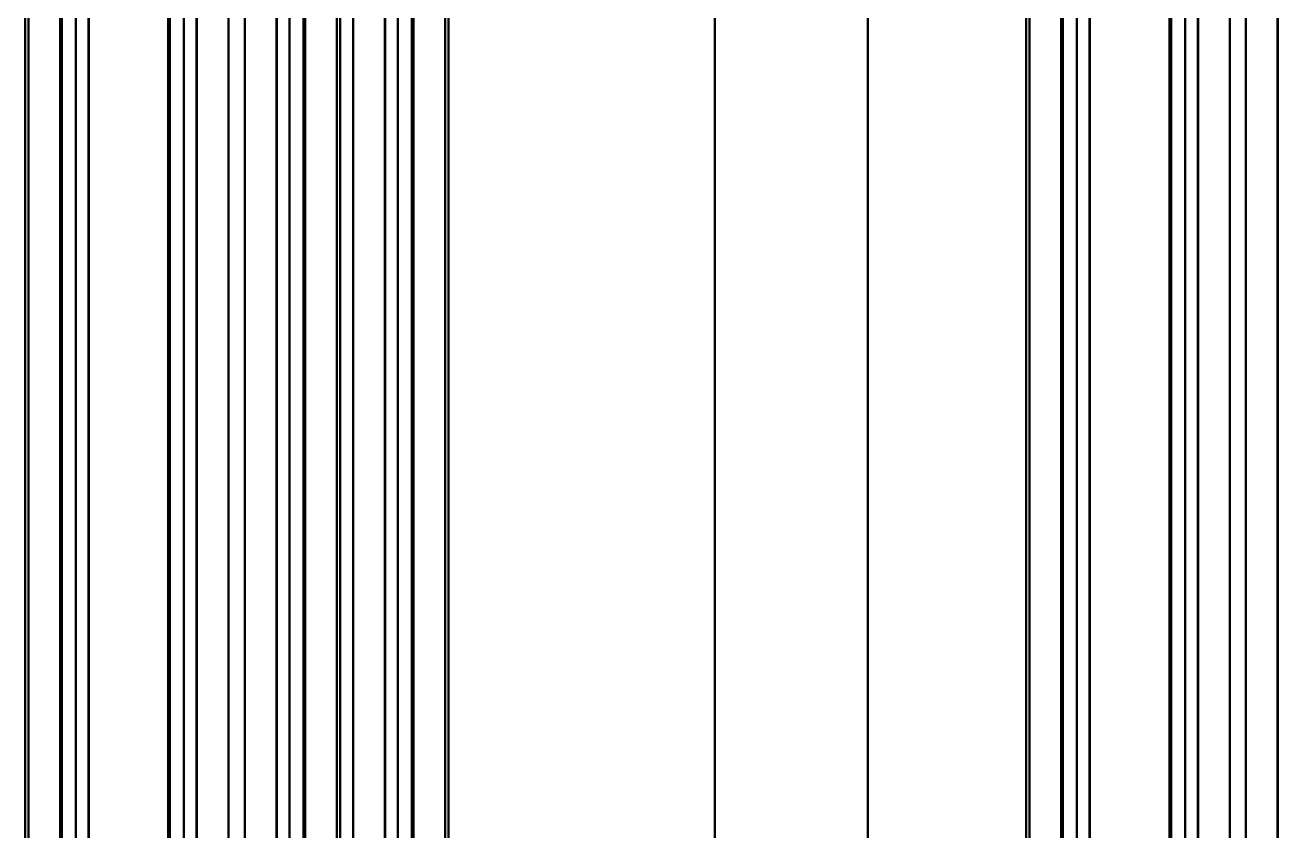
# Model space of a CAD drawing. Header units: millimetres. Extents: x 32504 to 36677, y 41990 to 42879.
# Drawn here: x 33424.8 to 33490.3, y 42545.3 to 42587.4 of the extents above; entities that cross this region are included whole.
import ezdxf

# ---------------------------------------------------------------- set-up
doc = ezdxf.new("R2010")
doc.units = ezdxf.units.MM
doc.layers.add('Net_dam', color=7, linetype='Continuous', lineweight=50)

msp = doc.modelspace()

# ---------------------------------------------------------------- linework, layer by layer
at = {"layer": 'Net_dam'}
for p, q in [((33424.8367, 42713.2077), (33424.8367, 42388.2245)), ((33425.0125, 42712.9628), (33425.0125, 42387.9795)), ((33426.6671, 42712.0076), (33426.6671, 42387.0243)), ((33426.752, 42711.9586), (33426.752, 42387.0243)), ((33427.4874, 42711.5341), (33427.4874, 42387.4489)), ((33428.1486, 42711.1523), (33428.1486, 42386.1834)), ((33428.1662, 42711.1422), (33428.1662, 42386.1589)), ((33432.324, 42708.7419), (33432.324, 42383.7587)), ((33432.4088, 42708.693), (33432.4088, 42383.7587)), ((33433.1442, 42708.2684), (33433.1442, 42384.1832)), ((33433.8055, 42707.8867), (33433.8055, 42382.9178)), ((33433.823, 42707.8766), (33433.823, 42382.8933)), ((33435.4777, 42706.9214), (33435.4777, 42381.9381)), ((33436.3262, 42693.6538), (33436.3262, 42399.0855)), ((33441.3103, 42401.7598), (33441.3103, 42689.4179)), ((33441.983, 42689.5894), (33441.983, 42401.3508)), ((33443.6377, 42689.433), (33443.6377, 42397.4113)), ((33443.6552, 42397.3809), (33443.6552, 42689.4229)), ((33441.1345, 42689.3164), (33441.1345, 42401.8613)), ((33444.3165, 42689.0411), (33444.3165, 42396.2356)), ((33439.395, 42688.3122), (33439.395, 42400.8571)), ((33439.4799, 42688.3612), (33439.4799, 42400.9061)), ((33445.0519, 42688.6166), (33445.0519, 42394.9619)), ((33445.1367, 42688.5676), (33445.1367, 42394.8149)), ((33437.9808, 42687.4958), (33437.9808, 42400.0407)), ((33437.9984, 42400.0508), (33437.9984, 42687.506)), ((33438.6596, 42687.8877), (33438.6596, 42400.4325)), ((33446.7914, 42687.6124), (33446.7914, 42392.9288)), ((33446.9671, 42392.1647), (33446.9671, 42687.511)), ((33477.1626, 42682.8571), (33477.1626, 42358.0174)), ((33477.3384, 42357.7724), (33477.3384, 42682.7557)), ((33478.993, 42356.8172), (33478.993, 42681.8005)), ((33479.0779, 42356.8172), (33479.0779, 42681.7515)), ((33479.8133, 42357.2418), (33479.8133, 42681.327)), ((33480.4745, 42680.9452), (33480.4745, 42355.9763)), ((33480.4921, 42355.9518), (33480.4921, 42680.9351)), ((33484.6499, 42353.5516), (33484.6499, 42678.5348)), ((33484.7347, 42353.5516), (33484.7347, 42678.4859)), ((33485.4701, 42353.9761), (33485.4701, 42678.0613)), ((33486.1314, 42677.6796), (33486.1314, 42352.7107)), ((33486.1489, 42352.6862), (33486.1489, 42677.6695)), ((33490.3067, 42352.6862), (33490.3067, 42677.6695)), ((33490.3243, 42352.7107), (33490.3243, 42677.6796)), ((33487.8036, 42351.731), (33487.8036, 42676.7143)), ((33488.6521, 42351.731), (33488.6521, 42676.7143)), ((33460.8933, 42606.3139), (33460.8933, 42384.1253)), ((33468.8933, 42379.507), (33468.8933, 42606.3139))]:
    msp.add_line(p, q, dxfattribs=at)

doc.saveas('drawing.dxf')
